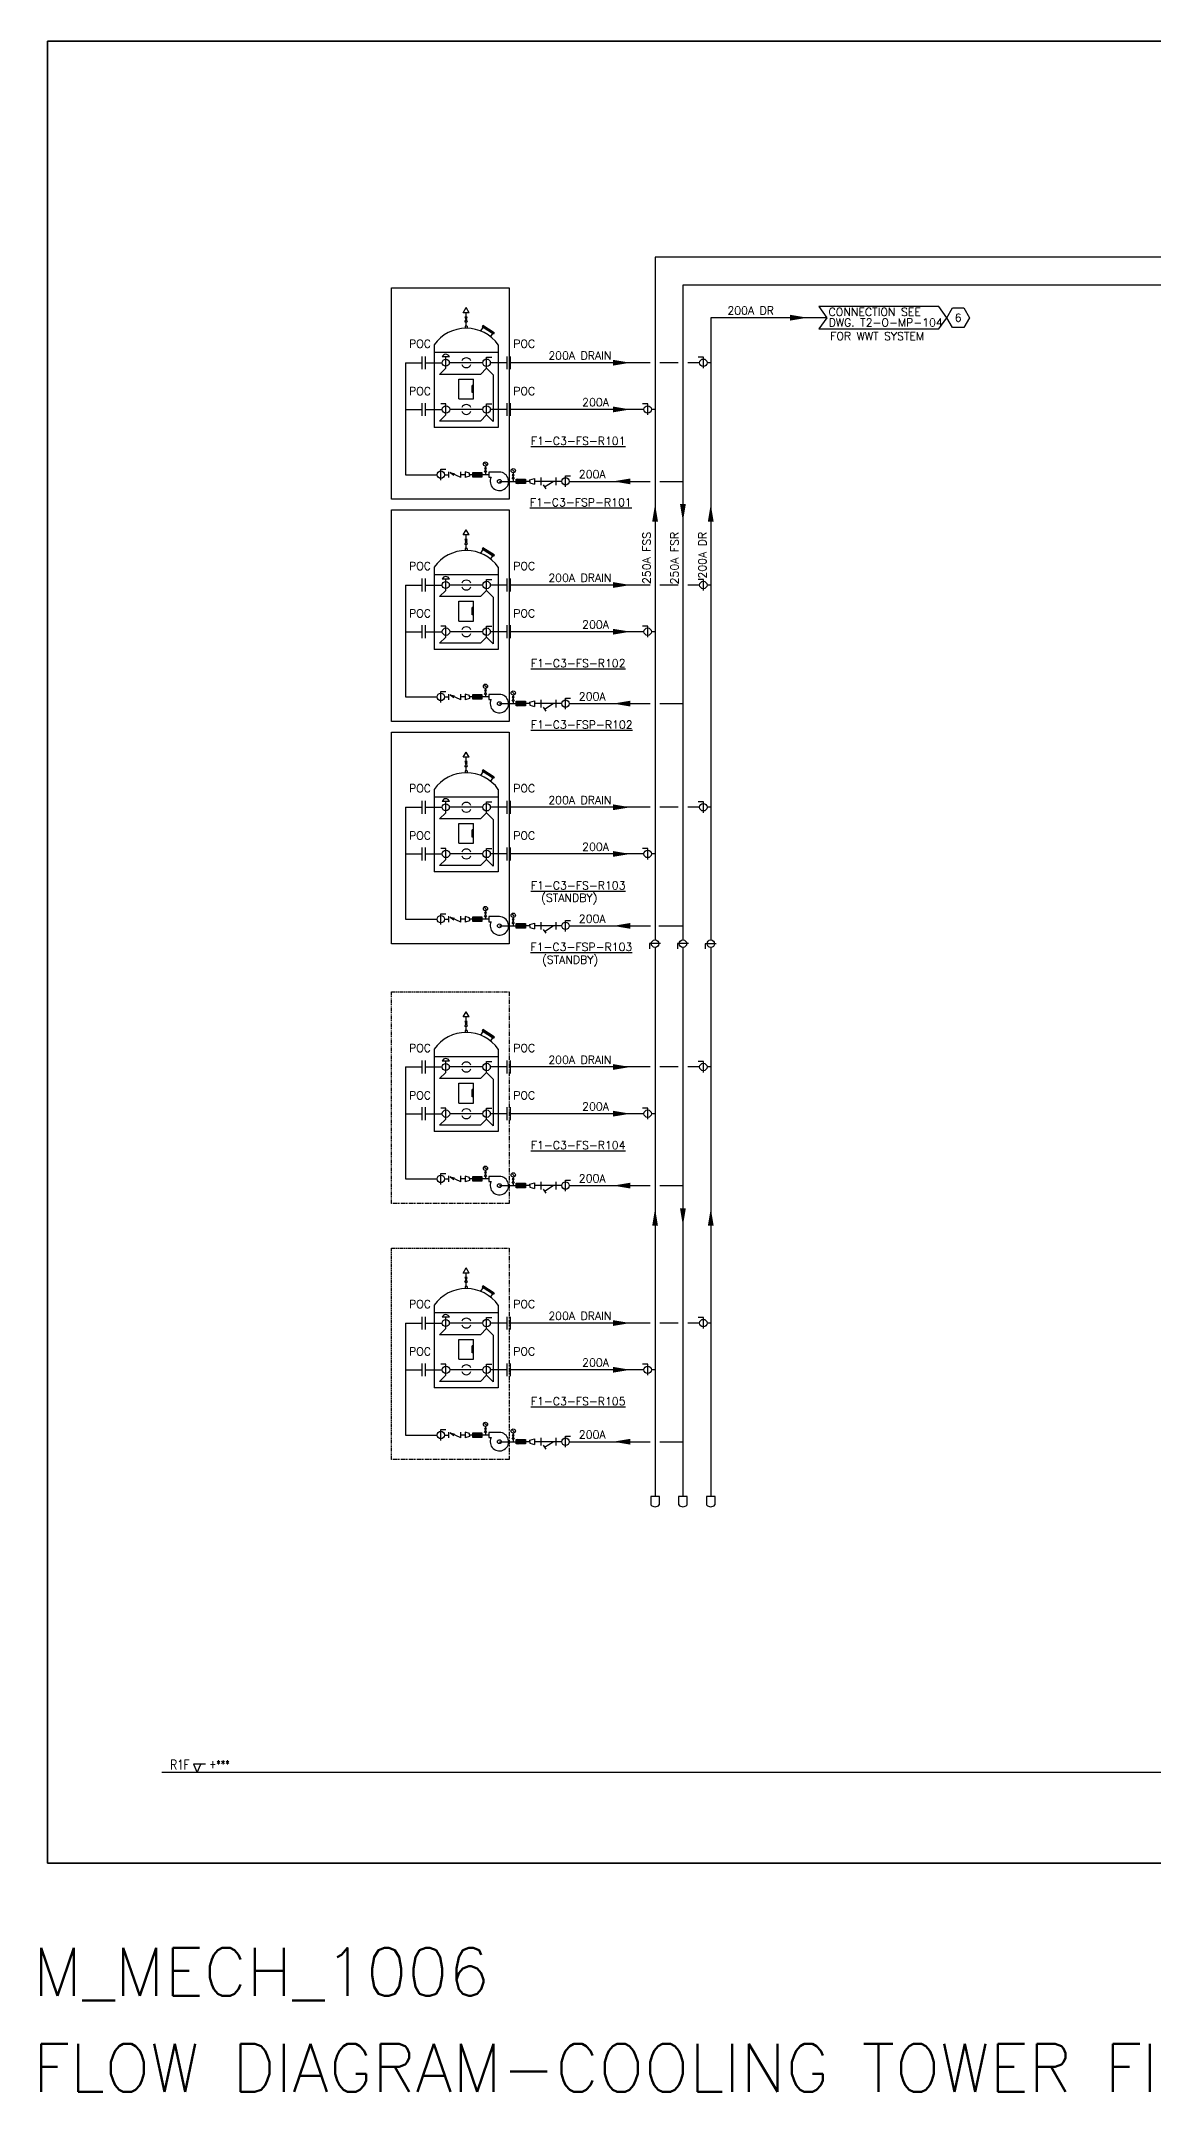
# Model space of a CAD drawing. Header units: millimetres. Extents: x 29 to 762, y -6772 to -6131.
# Drawn here: x 29 to 377, y -6772 to -6131 of the extents above; entities that cross this region are included whole.
import ezdxf
from ezdxf.enums import TextEntityAlignment as Align

# ---------------------------------------------------------------- set-up
doc = ezdxf.new("R2010")
doc.units = ezdxf.units.MM
doc.linetypes.add('HIDDEN', pattern=[0.375, 0.25, -0.125])
doc.linetypes.add('PHANTOM', pattern=[2.5, 1.25, -0.25, 0.25, -0.25, 0.25, -0.25])
for name, color, linetype in [('A-DETL-01', 1, 'Continuous'), ('G-ANNO-TEXT', 3, 'Continuous'), ('M-CWTR-COND', 6, 'Continuous'), ('M-CWTR-EQPM', 22, 'Continuous'), ('M-CWTR-TEXT', 7, 'Continuous'), ('M-CWTR-TEXT-eq', 4, 'Continuous'), ('M-CWTR-VAVE', 2, 'Continuous'), ('M-DRAIN-PIPE', 170, 'Continuous'), ('M-FSR-PIPE', 110, 'Continuous'), ('M-FSS-PIPE', 210, 'Continuous'), ('M-HVAC-EQPM', 22, 'Continuous'), ('M-HVAC-VALVE-FUTURE', 8, 'Continuous'), ('M-P-TXT2.5', 7, 'Continuous')]:
    doc.layers.add(name, color=color, linetype=linetype)
doc.styles.add('AA-TXT', font='simplex.shx', dxfattribs={"width": 0.8, "bigfont": 'chineset.shx'})
doc.styles.add('LK-TXT2-P', font='romans.shx', dxfattribs={"width": 0.8, "bigfont": 'chineset.shx'})

# ---------------------------------------------------------------- blocks, each defined once
blk = doc.blocks.new('RISER-TXT')
for p, q in [((-1.15, 2.64), (0, 0)), ((2.6, 2.64), (-1.15, 2.64)), ((0, 0), (1.15, 2.64))]:
    blk.add_line(p, q)
at = {"style": 'AA-TXT', "width": 0.8}
blk.add_attdef('LEVEL', text='', height=3, dxfattribs=at).set_placement((-2.33, 0.96), align=Align.RIGHT)
blk.add_attdef('HIGEHT', (3.82, 1.42), '', height=2.5, dxfattribs=at)
blk = doc.blocks.new('FLXCON1', base_point=(0.985, 0.999))
for p, q in [((1.123, 0.936), (1.005, 1.055)), ((1.079, 0.936), (1.005, 1.01)), ((1.006, 1.061), (1.006, 0.936)), ((1.256, 1.061), (1.006, 1.061)), ((1.006, 1.028), (1.039, 1.061)), ((1.006, 1), (1.066, 1.06)), ((1.036, 0.936), (1.006, 0.967)), ((1.006, 0.936), (1.256, 0.936)), ((1.007, 0.972), (1.095, 1.06)), ((1.008, 0.938), (1.129, 1.06)), ((1.171, 0.936), (1.047, 1.061)), ((1.048, 0.936), (1.172, 1.06)), ((1.091, 0.936), (1.216, 1.061)), ((1.214, 0.936), (1.091, 1.06)), ((1.255, 0.938), (1.133, 1.06)), ((1.139, 0.936), (1.257, 1.055)), ((1.255, 0.972), (1.167, 1.06)), ((1.184, 0.936), (1.257, 1.01)), ((1.256, 1), (1.196, 1.06)), ((1.256, 1.028), (1.224, 1.061)), ((1.226, 0.936), (1.257, 0.967)), ((1.256, 0.936), (1.256, 1.061))]:
    blk.add_line(p, q)
blk = doc.blocks.new('MF20D1')
at = {"linetype": 'ByBlock', "xscale": 4, "yscale": 4, "zscale": 4}
blk.add_blockref('FLXCON1', (-0.58, 0), dxfattribs=at)
blk = doc.blocks.new('MA20D1')
at = {"linetype": 'ByBlock'}
for p, q in [((-0.5, -0.25), (-0.5, 0.25)), ((-0.5, -0.25), (0.5, 0.25)), ((0.5, -0.25), (-0.5, 0.25)), ((0.5, 0.25), (0.5, -0.25))]:
    blk.add_line(p, q, dxfattribs=at)
blk = doc.blocks.new('15A-12')
blk.add_lwpolyline([(19, 10.5), (0, 10.5), (0, -10.5), (19, -10.5, 0.114945), (20.4, -10.2, 0.453355), (20.4, 10.2, 0.114945)], format="xyb", close=True)

msp = doc.modelspace()

# ---------------------------------------------------------------- linework, layer by layer
at = {"layer": 'A-DETL-01', "linetype": 'Continuous'}
msp.add_line((728.2, -6672.12), (67.02, -6672.12), dxfattribs=at)
at = {"layer": 'DefPoints'}
for points in [[(31.33, -6131.2), (761.73, -6131.2), (761.73, -6700.38), (31.33, -6700.38)], [(31.33, -6131.2), (761.73, -6131.2), (761.73, -6700.38), (31.33, -6700.38)], [(31.33, -6131.2), (761.73, -6131.2), (761.73, -6700.38), (31.33, -6700.38)], [(31.33, -6131.2), (761.73, -6131.2), (761.73, -6700.38), (31.33, -6700.38)], [(31.33, -6131.2), (761.73, -6131.2), (761.73, -6700.38), (31.33, -6700.38)], [(31.33, -6131.2), (761.73, -6131.2), (761.73, -6700.38), (31.33, -6700.38)], [(31.33, -6700.38), (761.73, -6700.38), (761.73, -6131.2), (31.33, -6131.2)]]:
    msp.add_lwpolyline(points, close=True, dxfattribs=at)
at = {"layer": 'M-CWTR-EQPM', "linetype": 'PHANTOM'}
for points in [[(138.78, -6428.26), (175.52, -6428.26), (175.52, -6494.33), (138.78, -6494.33)], [(138.78, -6508.26), (175.52, -6508.26), (175.52, -6574.33), (138.78, -6574.33)]]:
    msp.add_lwpolyline(points, close=True, dxfattribs=at)
at = {"layer": 'M-CWTR-TEXT', "color": 3, "linetype": 'Continuous'}
for points in [[(213.41, -6451.7, 0, 1.81, 0), (207.97, -6451.7, 0, 0, 0)], [(213.41, -6466.29, 0, 1.81, 0), (207.97, -6466.29, 0, 0, 0)], [(207.97, -6488.76, 0, 1.81, 0), (213.41, -6488.76, 0, 0, 0)], [(221.13, -6495.86, 0, 1.81, 0), (221.13, -6501.31, 0, 0, 0)], [(238.53, -6495.86, 0, 1.81, 0), (238.53, -6501.31, 0, 0, 0)], [(213.41, -6531.7, 0, 1.81, 0), (207.97, -6531.7, 0, 0, 0)], [(213.41, -6546.29, 0, 1.81, 0), (207.97, -6546.29, 0, 0, 0)], [(207.97, -6568.76, 0, 1.81, 0), (213.41, -6568.76, 0, 0, 0)]]:
    msp.add_lwpolyline(points, format="xyseb", dxfattribs=at)
at = {"layer": 'M-CWTR-VAVE', "color": 2}
for p, q in [((148.38, -6453.7), (148.38, -6449.7)), ((149.38, -6453.7), (149.38, -6449.7)), ((174.91, -6453.7), (174.91, -6449.7)), ((175.91, -6453.7), (175.91, -6449.7)), ((148.38, -6468.29), (148.38, -6464.29)), ((149.38, -6468.29), (149.38, -6464.29)), ((174.91, -6468.29), (174.91, -6464.29)), ((175.91, -6468.29), (175.91, -6464.29)), ((148.38, -6533.7), (148.38, -6529.7)), ((149.38, -6533.7), (149.38, -6529.7)), ((174.91, -6533.7), (174.91, -6529.7)), ((175.91, -6533.7), (175.91, -6529.7)), ((148.38, -6548.29), (148.38, -6544.29)), ((149.38, -6548.29), (149.38, -6544.29)), ((174.91, -6548.29), (174.91, -6544.29)), ((175.91, -6548.29), (175.91, -6544.29))]:
    msp.add_line(p, q, dxfattribs=at)
at = {"layer": 'M-CWTR-VAVE'}
for p, q in [((236.22, -6450), (234.63, -6450)), ((236.22, -6453.41), (236.22, -6450)), ((218.82, -6464.58), (217.23, -6464.58)), ((218.82, -6467.99), (218.82, -6464.58)), ((154.18, -6484.97), (155.77, -6484.97)), ((154.18, -6488.38), (154.18, -6484.97)), ((156.73, -6487.59), (156.73, -6485.75)), ((160.39, -6487.59), (157.11, -6486)), ((157.11, -6486), (158.48, -6486.36)), ((157.11, -6486), (158.24, -6486.84)), ((160.39, -6487.59), (160.39, -6485.75)), ((185.46, -6487.58), (185.46, -6489.93)), ((190.15, -6488.76), (185.46, -6488.76)), ((186.21, -6489.85), (186.97, -6491.07)), ((186.59, -6490.46), (189.33, -6488.76)), ((190.15, -6487.58), (190.15, -6489.93)), ((193.13, -6490.46), (193.13, -6487.05)), ((193.13, -6487.05), (194.72, -6487.05)), ((236.22, -6530), (234.63, -6530)), ((236.22, -6533.41), (236.22, -6530)), ((218.82, -6544.58), (217.23, -6544.58)), ((218.82, -6547.99), (218.82, -6544.58)), ((154.18, -6564.97), (155.77, -6564.97)), ((154.18, -6568.38), (154.18, -6564.97)), ((156.73, -6567.59), (156.73, -6565.75)), ((160.39, -6567.59), (157.11, -6566)), ((157.11, -6566), (158.48, -6566.36)), ((157.11, -6566), (158.24, -6566.84)), ((160.39, -6567.59), (160.39, -6565.75)), ((193.13, -6570.46), (193.13, -6567.05)), ((193.13, -6567.05), (194.72, -6567.05)), ((185.46, -6567.58), (185.46, -6569.93)), ((190.15, -6568.76), (185.46, -6568.76)), ((186.21, -6569.85), (186.97, -6571.07)), ((186.59, -6570.46), (189.33, -6568.76)), ((190.15, -6567.58), (190.15, -6569.93))]:
    msp.add_line(p, q, dxfattribs=at)
at = {"layer": 'M-CWTR-VAVE', "linetype": 'Continuous'}
for p, q in [((168.43, -6483.62), (167.85, -6483.05)), ((163.19, -6486.19), (161.75, -6485.8)), ((161.75, -6485.8), (161.75, -6487.54)), ((163.19, -6487.15), (161.75, -6487.54)), ((163.19, -6486.67), (163.19, -6486.19)), ((163.19, -6486.67), (163.19, -6487.15)), ((168.14, -6484), (168.14, -6484.59)), ((168.14, -6485.81), (168.14, -6486.67)), ((177.11, -6485.71), (176.54, -6485.13)), ((176.82, -6486.08), (176.82, -6486.67)), ((176.82, -6487.89), (176.82, -6488.76)), ((182.04, -6488.27), (183.48, -6487.89)), ((182.04, -6488.76), (182.04, -6488.27)), ((182.04, -6488.76), (182.04, -6489.24)), ((182.04, -6489.24), (183.48, -6489.63)), ((183.48, -6487.89), (183.48, -6489.63)), ((163.19, -6566.19), (161.75, -6565.8)), ((161.75, -6565.8), (161.75, -6567.54)), ((163.19, -6567.15), (161.75, -6567.54)), ((163.19, -6566.67), (163.19, -6566.19)), ((163.19, -6566.67), (163.19, -6567.15)), ((168.43, -6563.62), (167.85, -6563.05)), ((168.14, -6564), (168.14, -6564.59)), ((168.14, -6565.81), (168.14, -6566.67)), ((177.11, -6565.71), (176.54, -6565.13)), ((176.82, -6566.08), (176.82, -6566.67)), ((176.82, -6567.89), (176.82, -6568.76)), ((182.04, -6568.27), (183.48, -6567.89)), ((182.04, -6568.76), (182.04, -6568.27)), ((182.04, -6568.76), (182.04, -6569.24)), ((182.04, -6569.24), (183.48, -6569.63)), ((183.48, -6567.89), (183.48, -6569.63))]:
    msp.add_line(p, q, dxfattribs=at)
at = {"layer": 'M-CWTR-VAVE'}
for centre in [(236.22, -6451.7), (218.82, -6466.29), (154.18, -6486.67), (193.13, -6488.76), (236.22, -6531.7), (218.82, -6546.29), (154.18, -6566.67), (193.13, -6568.76)]:
    msp.add_circle(centre, 1.16, dxfattribs=at)
at = {"layer": 'M-CWTR-VAVE', "linetype": 'Continuous'}
for centre in [(168.14, -6483.34), (176.82, -6485.42), (168.14, -6563.34), (176.82, -6565.42)]:
    msp.add_circle(centre, 0.661, dxfattribs=at)
at = {"layer": 'M-DRAIN-PIPE'}
msp.add_line((238.53, -6414.35), (238.53, -6585.91), dxfattribs=at)
at = {"layer": 'M-DRAIN-PIPE', "linetype": 'Continuous'}
for p, q in [((219.63, -6451.7), (175.91, -6451.7)), ((228.33, -6451.7), (222.63, -6451.7)), ((235.06, -6451.7), (231.33, -6451.7)), ((238.53, -6451.7), (237.37, -6451.7)), ((219.63, -6531.7), (175.91, -6531.7)), ((228.33, -6531.7), (222.63, -6531.7)), ((235.06, -6531.7), (231.33, -6531.7)), ((238.53, -6531.7), (237.37, -6531.7))]:
    msp.add_line(p, q, dxfattribs=at)
at = {"layer": 'M-FSR-PIPE'}
for p, q in [((229.83, -6414.32), (229.83, -6585.88)), ((143.16, -6451.7), (143.16, -6486.67)), ((194.29, -6488.76), (219.63, -6488.76)), ((222.63, -6488.76), (229.83, -6488.76)), ((143.16, -6531.7), (143.16, -6566.67)), ((194.29, -6568.76), (219.63, -6568.76)), ((222.63, -6568.76), (229.83, -6568.76))]:
    msp.add_line(p, q, dxfattribs=at)
at = {"layer": 'M-FSR-PIPE', "linetype": 'Continuous'}
for p, q in [((143.16, -6451.7), (148.38, -6451.7)), ((149.38, -6451.7), (154.64, -6451.7)), ((143.16, -6466.29), (148.38, -6466.29)), ((149.38, -6466.29), (154.64, -6466.29)), ((143.16, -6486.67), (153.02, -6486.67)), ((155.34, -6486.67), (156.73, -6486.67)), ((161.75, -6486.67), (160.39, -6486.67)), ((164.17, -6486.67), (163.19, -6486.67)), ((169.23, -6486.67), (167.05, -6486.67)), ((172.49, -6488.76), (177.75, -6488.76)), ((182.04, -6488.76), (180.63, -6488.76)), ((185.46, -6488.76), (183.48, -6488.76)), ((191.98, -6488.76), (190.15, -6488.76)), ((143.16, -6531.7), (148.38, -6531.7)), ((149.38, -6531.7), (154.64, -6531.7)), ((143.16, -6546.29), (148.38, -6546.29)), ((149.38, -6546.29), (154.64, -6546.29)), ((143.16, -6566.67), (153.02, -6566.67)), ((155.34, -6566.67), (156.73, -6566.67)), ((161.75, -6566.67), (160.39, -6566.67)), ((164.17, -6566.67), (163.19, -6566.67)), ((169.23, -6566.67), (167.05, -6566.67)), ((172.49, -6568.76), (177.75, -6568.76)), ((182.04, -6568.76), (180.63, -6568.76)), ((185.46, -6568.76), (183.48, -6568.76)), ((191.98, -6568.76), (190.15, -6568.76))]:
    msp.add_line(p, q, dxfattribs=at)
at = {"layer": 'M-FSR-PIPE', "color": 3, "linetype": 'Continuous'}
msp.add_lwpolyline([(229.83, -6501.31, 0, 1.81, 0), (229.83, -6495.86, 0, 0, 0)], format="xyseb", dxfattribs=at)
at = {"layer": 'M-FSS-PIPE'}
msp.add_line((221.13, -6414.32), (221.13, -6585.88), dxfattribs=at)
at = {"layer": 'M-FSS-PIPE', "linetype": 'Continuous'}
for p, q in [((167.34, -6451.7), (156.95, -6451.7)), ((174.91, -6451.7), (169.65, -6451.7)), ((167.34, -6466.29), (156.95, -6466.29)), ((174.91, -6466.29), (169.65, -6466.29)), ((217.66, -6466.29), (175.91, -6466.29)), ((221.13, -6466.29), (219.97, -6466.29)), ((167.34, -6531.7), (156.95, -6531.7)), ((174.91, -6531.7), (169.65, -6531.7)), ((167.34, -6546.29), (156.95, -6546.29)), ((174.91, -6546.29), (169.65, -6546.29)), ((217.66, -6546.29), (175.91, -6546.29)), ((221.13, -6546.29), (219.97, -6546.29))]:
    msp.add_line(p, q, dxfattribs=at)
at = {"layer": 'M-HVAC-EQPM'}
for p, q in [((161.14, -6436.07), (162.07, -6434.47)), ((162.99, -6436.07), (161.14, -6436.07)), ((161.72, -6437.44), (162, -6438.01)), ((162.46, -6437.44), (161.72, -6437.44)), ((161.72, -6438.92), (162, -6438.35)), ((161.72, -6438.92), (162.46, -6438.92)), ((162.99, -6436.07), (162.07, -6434.47)), ((162.09, -6437.44), (162.09, -6436.07)), ((162.09, -6440.29), (162.09, -6438.92)), ((162.17, -6438.01), (162.46, -6437.44)), ((162.17, -6438.35), (162.46, -6438.92)), ((162.39, -6440.29), (161.78, -6440.29)), ((161.78, -6440.29), (161.78, -6440.92)), ((162.39, -6440.29), (162.39, -6440.92)), ((167.32, -6440.64), (166.6, -6441.77)), ((167.34, -6440.04), (167.07, -6440.46)), ((170.6, -6442.75), (167.07, -6440.46)), ((170.73, -6442.54), (167.2, -6440.25)), ((170.87, -6442.33), (167.34, -6440.04)), ((170.33, -6442.59), (169.71, -6443.54)), ((170.87, -6442.33), (170.6, -6442.75)), ((152.14, -6446.11), (152.14, -6471.89)), ((152.14, -6448.39), (172.14, -6448.39)), ((156.86, -6449.89), (154.62, -6449.89)), ((155.74, -6453.41), (155.74, -6449.89)), ((168.49, -6453.41), (168.49, -6450)), ((168.49, -6450), (170.08, -6450)), ((172.14, -6446.11), (172.14, -6471.89)), ((155.74, -6453.41), (153.81, -6455.33)), ((166.57, -6455.33), (153.81, -6455.33)), ((159.85, -6456.79), (164.44, -6456.79)), ((159.85, -6462.96), (159.85, -6456.79)), ((164.44, -6462.96), (164.44, -6456.79)), ((168.49, -6453.41), (166.57, -6455.33)), ((168.49, -6453.41), (170.56, -6455.47)), ((170.56, -6455.47), (170.56, -6470.06)), ((155.8, -6464.58), (154.21, -6464.58)), ((155.8, -6467.99), (155.8, -6464.58)), ((159.85, -6462.96), (164.44, -6462.96)), ((164.18, -6458.76), (163.99, -6458.76)), ((163.99, -6460.99), (163.99, -6458.76)), ((164.18, -6460.99), (163.99, -6460.99)), ((164.18, -6460.99), (164.18, -6458.76)), ((168.49, -6467.99), (168.49, -6464.58)), ((168.49, -6464.58), (170.08, -6464.58)), ((155.74, -6467.99), (153.81, -6469.92)), ((166.57, -6469.92), (153.81, -6469.92)), ((168.49, -6467.99), (166.57, -6469.92)), ((168.49, -6467.99), (170.56, -6470.06)), ((172.14, -6471.89), (152.14, -6471.89)), ((161.14, -6516.07), (162.07, -6514.47)), ((162.99, -6516.07), (162.07, -6514.47)), ((162.99, -6516.07), (161.14, -6516.07)), ((161.72, -6517.44), (162, -6518.01)), ((162.46, -6517.44), (161.72, -6517.44)), ((161.72, -6518.92), (162, -6518.35)), ((161.72, -6518.92), (162.46, -6518.92)), ((162.39, -6520.29), (161.78, -6520.29)), ((161.78, -6520.29), (161.78, -6520.92)), ((162.09, -6517.44), (162.09, -6516.07)), ((162.09, -6520.29), (162.09, -6518.92)), ((162.17, -6518.01), (162.46, -6517.44)), ((162.17, -6518.35), (162.46, -6518.92)), ((162.39, -6520.29), (162.39, -6520.92)), ((167.32, -6520.64), (166.6, -6521.77)), ((167.34, -6520.04), (167.07, -6520.46)), ((170.6, -6522.75), (167.07, -6520.46)), ((170.73, -6522.54), (167.2, -6520.25)), ((170.87, -6522.33), (167.34, -6520.04)), ((152.14, -6526.11), (152.14, -6551.89)), ((152.14, -6528.39), (172.14, -6528.39)), ((170.33, -6522.59), (169.71, -6523.54)), ((170.87, -6522.33), (170.6, -6522.75)), ((172.14, -6526.11), (172.14, -6551.89)), ((155.74, -6533.41), (153.81, -6535.33)), ((156.86, -6529.89), (154.62, -6529.89)), ((155.74, -6533.41), (155.74, -6529.89)), ((168.49, -6533.41), (166.57, -6535.33)), ((168.49, -6533.41), (168.49, -6530)), ((168.49, -6530), (170.08, -6530)), ((168.49, -6533.41), (170.56, -6535.47)), ((166.57, -6535.33), (153.81, -6535.33)), ((159.85, -6536.79), (164.44, -6536.79)), ((159.85, -6542.96), (159.85, -6536.79)), ((164.18, -6538.76), (163.99, -6538.76)), ((163.99, -6540.99), (163.99, -6538.76)), ((164.18, -6540.99), (163.99, -6540.99)), ((164.18, -6540.99), (164.18, -6538.76)), ((164.44, -6542.96), (164.44, -6536.79)), ((170.56, -6535.47), (170.56, -6550.06)), ((155.8, -6544.58), (154.21, -6544.58)), ((155.8, -6547.99), (155.8, -6544.58)), ((159.85, -6542.96), (164.44, -6542.96)), ((168.49, -6547.99), (168.49, -6544.58)), ((168.49, -6544.58), (170.08, -6544.58)), ((172.14, -6551.89), (152.14, -6551.89)), ((155.74, -6547.99), (153.81, -6549.92)), ((166.57, -6549.92), (153.81, -6549.92)), ((168.49, -6547.99), (166.57, -6549.92)), ((168.49, -6547.99), (170.56, -6550.06))]:
    msp.add_line(p, q, dxfattribs=at)
at = {"layer": 'M-HVAC-EQPM', "linetype": 'Continuous'}
for p, q in [((169.23, -6485.88), (169.23, -6487.47)), ((172.49, -6485.88), (169.23, -6485.88)), ((169.23, -6487.47), (169.92, -6487.47)), ((169.23, -6565.88), (169.23, -6567.47)), ((172.49, -6565.88), (169.23, -6565.88)), ((169.23, -6567.47), (169.92, -6567.47))]:
    msp.add_line(p, q, dxfattribs=at)
at = {"layer": 'M-HVAC-EQPM'}
for centre, radius in [((162.09, -6438.18), 0.189), ((155.74, -6451.7), 1.1), ((168.49, -6451.7), 1.16), ((155.8, -6466.29), 1.16), ((168.49, -6466.29), 1.16), ((162.09, -6518.18), 0.189), ((155.74, -6531.7), 1.1), ((168.49, -6531.7), 1.16), ((155.8, -6546.29), 1.16), ((168.49, -6546.29), 1.16)]:
    msp.add_circle(centre, radius, dxfattribs=at)
at = {"layer": 'M-HVAC-EQPM', "linetype": 'Continuous'}
for centre in [(172.49, -6488.76), (172.49, -6568.76)]:
    msp.add_circle(centre, 0.595, dxfattribs=at)
at = {"layer": 'M-HVAC-EQPM'}
for centre, radius, start, end in [((162.14, -6453.17), 12.25, 35.25274, 144.74726), ((155.74, -6450.22), 1.17, 16.45735, 163.54265), ((162.14, -6451.7), 1.53, 22.47577, 157.52423), ((162.14, -6451.7), 1.53, 202.47577, 337.52423), ((162.14, -6466.29), 1.53, 22.47577, 157.52423), ((162.14, -6466.29), 1.53, 202.47577, 337.52423), ((162.14, -6533.17), 12.25, 35.25274, 144.74726), ((155.74, -6530.22), 1.17, 16.45735, 163.54265), ((162.14, -6531.7), 1.53, 22.47577, 157.52423), ((162.14, -6531.7), 1.53, 202.47577, 337.52423), ((162.14, -6546.29), 1.53, 22.47577, 157.52423), ((162.14, -6546.29), 1.53, 202.47577, 337.52423)]:
    msp.add_arc(centre, radius, start, end, dxfattribs=at)
at = {"layer": 'M-HVAC-EQPM', "linetype": 'Continuous'}
for centre in [(172.49, -6488.76), (172.49, -6568.76)]:
    msp.add_arc(centre, 2.88, 153.42962, 90, dxfattribs=at)
at = {"layer": 'M-HVAC-VALVE-FUTURE'}
for p, q in [((221.13, -6198.72), (221.13, -6412.01)), ((669.55, -6198.72), (221.13, -6198.72)), ((229.83, -6207.42), (229.83, -6412.01)), ((660.85, -6207.42), (229.83, -6207.42)), ((161.14, -6216.07), (162.07, -6214.47)), ((162.99, -6216.07), (162.07, -6214.47)), ((162.99, -6216.07), (161.14, -6216.07)), ((161.72, -6217.44), (162, -6218.01)), ((162.46, -6217.44), (161.72, -6217.44)), ((161.72, -6218.92), (162, -6218.35)), ((161.72, -6218.92), (162.46, -6218.92)), ((162.39, -6220.29), (161.78, -6220.29)), ((161.78, -6220.29), (161.78, -6220.92)), ((162.09, -6217.44), (162.09, -6216.07)), ((162.09, -6220.29), (162.09, -6218.92)), ((162.17, -6218.01), (162.46, -6217.44)), ((162.17, -6218.35), (162.46, -6218.92)), ((162.39, -6220.29), (162.39, -6220.92)), ((167.32, -6220.64), (166.6, -6221.77)), ((167.34, -6220.04), (167.07, -6220.46)), ((170.6, -6222.75), (167.07, -6220.46)), ((170.73, -6222.54), (167.2, -6220.25)), ((170.87, -6222.33), (167.34, -6220.04)), ((238.53, -6217.63), (238.53, -6412.04)), ((274.81, -6217.63), (238.53, -6217.63)), ((152.14, -6226.11), (152.14, -6251.89)), ((170.33, -6222.59), (169.71, -6223.54)), ((170.87, -6222.33), (170.6, -6222.75)), ((172.14, -6226.11), (172.14, -6251.89)), ((143.16, -6231.7), (143.16, -6266.67)), ((143.16, -6231.7), (148.38, -6231.7)), ((148.38, -6233.7), (148.38, -6229.7)), ((149.38, -6233.7), (149.38, -6229.7)), ((149.38, -6231.7), (154.64, -6231.7)), ((152.14, -6228.39), (172.14, -6228.39)), ((155.74, -6233.41), (153.81, -6235.33)), ((156.86, -6229.89), (154.62, -6229.89)), ((155.74, -6233.41), (155.74, -6229.89)), ((167.34, -6231.7), (156.95, -6231.7)), ((168.49, -6233.41), (166.57, -6235.33)), ((168.49, -6233.41), (168.49, -6230)), ((168.49, -6230), (170.08, -6230)), ((168.49, -6233.41), (170.56, -6235.47)), ((174.91, -6231.7), (169.65, -6231.7)), ((174.91, -6233.7), (174.91, -6229.7)), ((175.91, -6233.7), (175.91, -6229.7)), ((219.63, -6231.7), (175.91, -6231.7)), ((228.33, -6231.7), (222.63, -6231.7)), ((235.06, -6231.7), (231.33, -6231.7)), ((236.22, -6230), (234.63, -6230)), ((236.22, -6233.41), (236.22, -6230)), ((238.53, -6231.7), (237.37, -6231.7)), ((166.57, -6235.33), (153.81, -6235.33)), ((159.85, -6236.79), (164.44, -6236.79)), ((159.85, -6242.96), (159.85, -6236.79)), ((164.18, -6238.76), (163.99, -6238.76)), ((163.99, -6240.99), (163.99, -6238.76)), ((164.18, -6240.99), (164.18, -6238.76)), ((164.44, -6242.96), (164.44, -6236.79)), ((170.56, -6235.47), (170.56, -6250.06)), ((143.16, -6246.29), (148.38, -6246.29)), ((148.38, -6248.29), (148.38, -6244.29)), ((149.38, -6248.29), (149.38, -6244.29)), ((149.38, -6246.29), (154.64, -6246.29)), ((155.8, -6244.58), (154.21, -6244.58)), ((155.8, -6247.99), (155.8, -6244.58)), ((167.34, -6246.29), (156.95, -6246.29)), ((159.85, -6242.96), (164.44, -6242.96)), ((164.18, -6240.99), (163.99, -6240.99)), ((168.49, -6247.99), (168.49, -6244.58)), ((168.49, -6244.58), (170.08, -6244.58)), ((174.91, -6246.29), (169.65, -6246.29)), ((174.91, -6248.29), (174.91, -6244.29)), ((175.91, -6248.29), (175.91, -6244.29)), ((217.66, -6246.29), (175.91, -6246.29)), ((218.82, -6244.58), (217.23, -6244.58)), ((218.82, -6247.99), (218.82, -6244.58)), ((221.13, -6246.29), (219.97, -6246.29)), ((172.14, -6251.89), (152.14, -6251.89)), ((155.74, -6247.99), (153.81, -6249.92)), ((166.57, -6249.92), (153.81, -6249.92)), ((168.49, -6247.99), (166.57, -6249.92)), ((168.49, -6247.99), (170.56, -6250.06)), ((154.18, -6264.97), (155.77, -6264.97)), ((154.18, -6268.38), (154.18, -6264.97)), ((156.73, -6267.59), (156.73, -6265.75)), ((160.39, -6267.59), (157.11, -6266)), ((157.11, -6266), (158.48, -6266.36)), ((157.11, -6266), (158.24, -6266.84)), ((160.39, -6267.59), (160.39, -6265.75)), ((163.19, -6266.19), (161.75, -6265.8)), ((161.75, -6265.8), (161.75, -6267.54)), ((168.43, -6263.62), (167.85, -6263.05)), ((168.14, -6264), (168.14, -6264.59)), ((168.14, -6265.81), (168.14, -6266.67)), ((169.23, -6265.88), (169.23, -6267.47)), ((172.49, -6265.88), (169.23, -6265.88)), ((177.11, -6265.71), (176.54, -6265.13)), ((143.16, -6266.67), (153.02, -6266.67)), ((155.34, -6266.67), (156.73, -6266.67)), ((161.75, -6266.67), (160.39, -6266.67)), ((163.19, -6267.15), (161.75, -6267.54)), ((163.19, -6266.67), (163.19, -6266.19)), ((164.17, -6266.67), (163.19, -6266.67)), ((163.19, -6266.67), (163.19, -6267.15)), ((169.23, -6266.67), (167.05, -6266.67)), ((169.23, -6267.47), (169.92, -6267.47)), ((172.49, -6268.76), (177.75, -6268.76)), ((176.82, -6266.08), (176.82, -6266.67)), ((176.82, -6267.89), (176.82, -6268.76)), ((182.04, -6268.76), (180.63, -6268.76)), ((182.04, -6268.27), (183.48, -6267.89)), ((182.04, -6268.76), (182.04, -6268.27)), ((182.04, -6268.76), (182.04, -6269.24)), ((182.04, -6269.24), (183.48, -6269.63)), ((183.48, -6267.89), (183.48, -6269.63)), ((185.46, -6268.76), (183.48, -6268.76)), ((185.46, -6267.58), (185.46, -6269.93)), ((190.15, -6268.76), (185.46, -6268.76)), ((186.21, -6269.85), (186.97, -6271.07)), ((186.59, -6270.46), (189.33, -6268.76)), ((190.15, -6267.58), (190.15, -6269.93)), ((191.98, -6268.76), (190.15, -6268.76)), ((193.13, -6270.46), (193.13, -6267.05)), ((193.13, -6267.05), (194.72, -6267.05)), ((194.29, -6268.76), (219.63, -6268.76)), ((222.63, -6268.76), (229.83, -6268.76)), ((161.14, -6285.5), (162.07, -6283.9)), ((162.99, -6285.5), (162.07, -6283.9)), ((162.99, -6285.5), (161.14, -6285.5)), ((161.72, -6286.87), (162, -6287.44)), ((162.46, -6286.87), (161.72, -6286.87)), ((161.72, -6288.35), (162, -6287.78)), ((161.72, -6288.35), (162.46, -6288.35)), ((162.39, -6289.72), (161.78, -6289.72)), ((161.78, -6289.72), (161.78, -6290.35)), ((162.09, -6286.87), (162.09, -6285.5)), ((162.09, -6289.72), (162.09, -6288.35)), ((162.17, -6287.44), (162.46, -6286.87)), ((162.17, -6287.78), (162.46, -6288.35)), ((162.39, -6289.72), (162.39, -6290.35)), ((167.32, -6290.08), (166.6, -6291.2)), ((167.34, -6289.47), (167.07, -6289.9)), ((170.6, -6292.18), (167.07, -6289.9)), ((170.73, -6291.97), (167.2, -6289.68)), ((170.87, -6291.76), (167.34, -6289.47)), ((152.14, -6295.54), (152.14, -6321.32)), ((152.14, -6297.83), (172.14, -6297.83)), ((170.33, -6292.02), (169.71, -6292.98)), ((170.87, -6291.76), (170.6, -6292.18)), ((172.14, -6295.54), (172.14, -6321.32)), ((143.16, -6301.14), (143.16, -6336.1)), ((143.16, -6301.14), (148.38, -6301.14)), ((148.38, -6303.14), (148.38, -6299.14)), ((149.38, -6303.14), (149.38, -6299.14)), ((149.38, -6301.14), (154.64, -6301.14)), ((155.74, -6302.84), (153.81, -6304.77)), ((156.86, -6299.33), (154.62, -6299.33)), ((155.74, -6302.84), (155.74, -6299.33)), ((167.34, -6301.14), (156.95, -6301.14)), ((168.49, -6302.84), (166.57, -6304.77)), ((168.49, -6302.84), (168.49, -6299.43)), ((168.49, -6299.43), (170.08, -6299.43)), ((168.49, -6302.84), (170.56, -6304.91)), ((174.91, -6301.14), (169.65, -6301.14)), ((174.91, -6303.14), (174.91, -6299.14)), ((175.91, -6303.14), (175.91, -6299.14)), ((219.63, -6301.14), (175.91, -6301.14)), ((228.33, -6301.14), (222.63, -6301.14)), ((235.06, -6301.14), (231.33, -6301.14)), ((236.22, -6299.43), (234.63, -6299.43)), ((236.22, -6302.84), (236.22, -6299.43)), ((238.53, -6301.14), (237.37, -6301.14)), ((166.57, -6304.77), (153.81, -6304.77)), ((159.85, -6306.23), (164.44, -6306.23)), ((159.85, -6312.39), (159.85, -6306.23)), ((164.18, -6308.19), (163.99, -6308.19)), ((163.99, -6310.43), (163.99, -6308.19)), ((164.18, -6310.43), (163.99, -6310.43)), ((164.18, -6310.43), (164.18, -6308.19)), ((164.44, -6312.39), (164.44, -6306.23)), ((170.56, -6304.91), (170.56, -6319.49)), ((143.16, -6315.72), (148.38, -6315.72)), ((148.38, -6317.72), (148.38, -6313.72)), ((149.38, -6317.72), (149.38, -6313.72)), ((149.38, -6315.72), (154.64, -6315.72)), ((155.8, -6314.02), (154.21, -6314.02)), ((155.8, -6317.42), (155.8, -6314.02)), ((167.34, -6315.72), (156.95, -6315.72)), ((159.85, -6312.39), (164.44, -6312.39)), ((168.49, -6317.42), (168.49, -6314.02)), ((168.49, -6314.02), (170.08, -6314.02)), ((174.91, -6315.72), (169.65, -6315.72)), ((174.91, -6317.72), (174.91, -6313.72)), ((175.91, -6317.72), (175.91, -6313.72)), ((217.66, -6315.72), (175.91, -6315.72)), ((218.82, -6314.02), (217.23, -6314.02)), ((218.82, -6317.42), (218.82, -6314.02)), ((221.13, -6315.72), (219.97, -6315.72)), ((172.14, -6321.32), (152.14, -6321.32)), ((155.74, -6317.42), (153.81, -6319.35)), ((166.57, -6319.35), (153.81, -6319.35)), ((168.49, -6317.42), (166.57, -6319.35)), ((168.49, -6317.42), (170.56, -6319.49)), ((143.16, -6336.1), (153.02, -6336.1)), ((154.18, -6334.4), (155.77, -6334.4)), ((154.18, -6337.81), (154.18, -6334.4)), ((155.34, -6336.1), (156.73, -6336.1)), ((156.73, -6337.02), (156.73, -6335.19)), ((160.39, -6337.02), (157.11, -6335.43)), ((157.11, -6335.43), (158.48, -6335.79)), ((157.11, -6335.43), (158.24, -6336.28)), ((160.39, -6337.02), (160.39, -6335.19)), ((161.75, -6336.1), (160.39, -6336.1)), ((163.19, -6335.62), (161.75, -6335.23)), ((161.75, -6335.23), (161.75, -6336.97)), ((163.19, -6336.1), (163.19, -6335.62)), ((164.17, -6336.1), (163.19, -6336.1)), ((163.19, -6336.1), (163.19, -6336.59)), ((169.23, -6336.1), (167.05, -6336.1)), ((168.43, -6333.06), (167.85, -6332.48)), ((168.14, -6333.43), (168.14, -6334.02)), ((168.14, -6335.24), (168.14, -6336.1)), ((169.23, -6335.31), (169.23, -6336.9)), ((172.49, -6335.31), (169.23, -6335.31)), ((177.11, -6335.14), (176.54, -6334.57)), ((176.82, -6335.52), (176.82, -6336.11)), ((193.13, -6339.89), (193.13, -6336.49)), ((193.13, -6336.49), (194.72, -6336.49)), ((163.19, -6336.59), (161.75, -6336.97)), ((169.23, -6336.9), (169.92, -6336.9)), ((172.49, -6338.19), (177.75, -6338.19)), ((176.82, -6337.33), (176.82, -6338.19)), ((182.04, -6338.19), (180.63, -6338.19)), ((182.04, -6337.71), (183.48, -6337.32)), ((182.04, -6338.19), (182.04, -6337.71)), ((182.04, -6338.19), (182.04, -6338.67)), ((182.04, -6338.67), (183.48, -6339.06)), ((183.48, -6337.32), (183.48, -6339.06)), ((185.46, -6338.19), (183.48, -6338.19)), ((185.46, -6337.02), (185.46, -6339.36)), ((190.15, -6338.19), (185.46, -6338.19)), ((186.21, -6339.28), (186.97, -6340.5)), ((186.59, -6339.89), (189.33, -6338.19)), ((190.15, -6337.02), (190.15, -6339.36)), ((191.98, -6338.19), (190.15, -6338.19)), ((194.29, -6338.19), (219.63, -6338.19)), ((222.63, -6338.19), (229.83, -6338.19)), ((161.14, -6354.94), (162.07, -6353.34)), ((162.99, -6354.94), (161.14, -6354.94)), ((162.99, -6354.94), (162.07, -6353.34)), ((162.09, -6356.3), (162.09, -6354.94)), ((161.72, -6356.3), (162, -6356.88)), ((162.46, -6356.3), (161.72, -6356.3)), ((161.72, -6357.79), (162, -6357.21)), ((161.72, -6357.79), (162.46, -6357.79)), ((162.39, -6359.15), (161.78, -6359.15)), ((161.78, -6359.15), (161.78, -6359.79)), ((162.09, -6359.15), (162.09, -6357.79)), ((162.17, -6356.88), (162.46, -6356.3)), ((162.17, -6357.21), (162.46, -6357.79)), ((162.39, -6359.15), (162.39, -6359.79)), ((167.32, -6359.51), (166.6, -6360.63)), ((167.34, -6358.91), (167.07, -6359.33)), ((170.6, -6361.62), (167.07, -6359.33)), ((170.73, -6361.4), (167.2, -6359.12)), ((170.87, -6361.19), (167.34, -6358.91)), ((170.33, -6361.45), (169.71, -6362.41)), ((170.87, -6361.19), (170.6, -6361.62)), ((152.14, -6364.97), (152.14, -6390.75)), ((152.14, -6367.26), (172.14, -6367.26)), ((172.14, -6364.97), (172.14, -6390.75)), ((143.16, -6370.57), (143.16, -6405.54)), ((143.16, -6370.57), (148.38, -6370.57)), ((148.38, -6372.57), (148.38, -6368.57)), ((149.38, -6372.57), (149.38, -6368.57)), ((149.38, -6370.57), (154.64, -6370.57)), ((155.74, -6372.28), (153.81, -6374.2)), ((166.57, -6374.2), (153.81, -6374.2)), ((156.86, -6368.76), (154.62, -6368.76)), ((155.74, -6372.28), (155.74, -6368.76)), ((167.34, -6370.57), (156.95, -6370.57)), ((168.49, -6372.28), (166.57, -6374.2)), ((168.49, -6372.28), (168.49, -6368.87)), ((168.49, -6368.87), (170.08, -6368.87)), ((168.49, -6372.28), (170.56, -6374.34)), ((174.91, -6370.57), (169.65, -6370.57)), ((170.56, -6374.34), (170.56, -6388.92)), ((174.91, -6372.57), (174.91, -6368.57)), ((175.91, -6372.57), (175.91, -6368.57)), ((219.63, -6370.57), (175.91, -6370.57)), ((228.33, -6370.57), (222.63, -6370.57)), ((235.06, -6370.57), (231.33, -6370.57)), ((236.22, -6368.87), (234.63, -6368.87)), ((236.22, -6372.28), (236.22, -6368.87)), ((238.53, -6370.57), (237.37, -6370.57)), ((159.85, -6375.66), (164.44, -6375.66)), ((159.85, -6381.83), (159.85, -6375.66)), ((164.18, -6377.63), (163.99, -6377.63)), ((163.99, -6379.86), (163.99, -6377.63)), ((164.18, -6379.86), (163.99, -6379.86)), ((164.18, -6379.86), (164.18, -6377.63)), ((164.44, -6381.83), (164.44, -6375.66)), ((143.16, -6385.15), (148.38, -6385.15)), ((148.38, -6387.15), (148.38, -6383.15)), ((149.38, -6387.15), (149.38, -6383.15)), ((149.38, -6385.15), (154.64, -6385.15)), ((155.74, -6386.86), (153.81, -6388.78)), ((155.8, -6383.45), (154.21, -6383.45)), ((155.8, -6386.86), (155.8, -6383.45)), ((167.34, -6385.15), (156.95, -6385.15)), ((159.85, -6381.83), (164.44, -6381.83)), ((168.49, -6386.86), (166.57, -6388.78)), ((168.49, -6386.86), (168.49, -6383.45)), ((168.49, -6383.45), (170.08, -6383.45)), ((168.49, -6386.86), (170.56, -6388.92)), ((174.91, -6385.15), (169.65, -6385.15)), ((174.91, -6387.15), (174.91, -6383.15)), ((175.91, -6387.15), (175.91, -6383.15)), ((217.66, -6385.15), (175.91, -6385.15)), ((218.82, -6383.45), (217.23, -6383.45)), ((218.82, -6386.86), (218.82, -6383.45)), ((221.13, -6385.15), (219.97, -6385.15)), ((172.14, -6390.75), (152.14, -6390.75)), ((166.57, -6388.78), (153.81, -6388.78)), ((143.16, -6405.54), (153.02, -6405.54)), ((154.18, -6403.83), (155.77, -6403.83)), ((154.18, -6407.24), (154.18, -6403.83)), ((155.34, -6405.54), (156.73, -6405.54)), ((156.73, -6406.45), (156.73, -6404.62)), ((160.39, -6406.45), (157.11, -6404.86)), ((157.11, -6404.86), (158.48, -6405.23)), ((157.11, -6404.86), (158.24, -6405.71)), ((160.39, -6406.45), (160.39, -6404.62)), ((161.75, -6405.54), (160.39, -6405.54)), ((163.19, -6405.06), (161.75, -6404.67)), ((161.75, -6404.67), (161.75, -6406.41)), ((163.19, -6406.02), (161.75, -6406.41)), ((163.19, -6405.54), (163.19, -6405.06)), ((164.17, -6405.54), (163.19, -6405.54)), ((163.19, -6405.54), (163.19, -6406.02)), ((169.23, -6405.54), (167.05, -6405.54)), ((168.43, -6402.49), (167.85, -6401.92)), ((168.14, -6402.87), (168.14, -6403.46)), ((168.14, -6404.68), (168.14, -6405.54)), ((169.23, -6404.74), (169.23, -6406.33)), ((172.49, -6404.74), (169.23, -6404.74)), ((169.23, -6406.33), (169.92, -6406.33)), ((177.11, -6404.57), (176.54, -6404)), ((176.82, -6404.95), (176.82, -6405.54)), ((176.82, -6406.76), (176.82, -6407.62)), ((182.04, -6407.14), (183.48, -6406.75)), ((183.48, -6406.75), (183.48, -6408.49)), ((185.46, -6406.45), (185.46, -6408.79)), ((190.15, -6406.45), (190.15, -6408.79)), ((193.13, -6409.33), (193.13, -6405.92)), ((193.13, -6405.92), (194.72, -6405.92)), ((172.49, -6407.62), (177.75, -6407.62)), ((182.04, -6407.62), (180.63, -6407.62)), ((182.04, -6407.62), (182.04, -6407.14)), ((182.04, -6407.62), (182.04, -6408.1)), ((182.04, -6408.1), (183.48, -6408.49)), ((185.46, -6407.62), (183.48, -6407.62)), ((190.15, -6407.62), (185.46, -6407.62)), ((186.21, -6408.72), (186.97, -6409.94)), ((186.59, -6409.33), (189.33, -6407.62)), ((191.98, -6407.62), (190.15, -6407.62)), ((194.29, -6407.62), (219.72, -6407.62)), ((222.84, -6413.17), (219.43, -6413.17)), ((219.43, -6413.17), (219.43, -6414.75)), ((222.33, -6407.62), (229.83, -6407.62)), ((231.54, -6413.17), (228.13, -6413.17)), ((228.13, -6413.17), (228.13, -6414.75)), ((240.24, -6413.19), (236.83, -6413.19)), ((236.83, -6413.19), (236.83, -6414.78))]:
    msp.add_line(p, q, dxfattribs=at)
for points in [[(138.78, -6208.26), (175.52, -6208.26), (175.52, -6274.33), (138.78, -6274.33)], [(319.32, -6217.63), (317.57, -6220.66), (314.07, -6220.66), (312.32, -6217.63), (314.07, -6214.6), (317.57, -6214.6)], [(138.78, -6277.69), (175.52, -6277.69), (175.52, -6343.77), (138.78, -6343.77)], [(138.78, -6347.13), (175.52, -6347.13), (175.52, -6413.2), (138.78, -6413.2)]]:
    msp.add_lwpolyline(points, close=True, dxfattribs=at)
msp.add_lwpolyline([(312.32, -6217.63), (309.82, -6214.13), (272.31, -6214.13), (274.81, -6217.63), (272.31, -6221.13), (309.82, -6221.13), (312.32, -6217.63)], dxfattribs=at)
for points in [[(268.74, -6217.63, 0, 1.81, 0), (263.3, -6217.63, 0, 0, 0)], [(213.41, -6231.7, 0, 1.81, 0), (207.97, -6231.7, 0, 0, 0)], [(213.41, -6246.29, 0, 1.81, 0), (207.97, -6246.29, 0, 0, 0)], [(207.97, -6268.76, 0, 1.81, 0), (213.41, -6268.76, 0, 0, 0)], [(221.13, -6275.86, 0, 1.81, 0), (221.13, -6281.31, 0, 0, 0)], [(229.83, -6281.31, 0, 1.81, 0), (229.83, -6275.86, 0, 0, 0)], [(238.53, -6275.86, 0, 1.81, 0), (238.53, -6281.31, 0, 0, 0)], [(213.41, -6301.14, 0, 1.81, 0), (207.97, -6301.14, 0, 0, 0)], [(213.41, -6315.72, 0, 1.81, 0), (207.97, -6315.72, 0, 0, 0)], [(207.97, -6338.19, 0, 1.81, 0), (213.41, -6338.19, 0, 0, 0)], [(213.41, -6370.57, 0, 1.81, 0), (207.97, -6370.57, 0, 0, 0)], [(213.41, -6385.15, 0, 1.81, 0), (207.97, -6385.15, 0, 0, 0)], [(207.97, -6407.62, 0, 1.81, 0), (213.41, -6407.62, 0, 0, 0)]]:
    msp.add_lwpolyline(points, format="xyseb", dxfattribs=at)
for centre, radius in [((162.09, -6218.18), 0.189), ((155.74, -6231.7), 1.1), ((168.49, -6231.7), 1.16), ((236.22, -6231.7), 1.16), ((155.8, -6246.29), 1.16), ((168.49, -6246.29), 1.16), ((218.82, -6246.29), 1.16), ((154.18, -6266.67), 1.16), ((168.14, -6263.34), 0.661), ((176.82, -6265.42), 0.661), ((172.49, -6268.76), 0.595), ((193.13, -6268.76), 1.16), ((162.09, -6287.61), 0.189), ((155.74, -6301.14), 1.1), ((168.49, -6301.14), 1.16), ((236.22, -6301.14), 1.16), ((155.8, -6315.72), 1.16), ((168.49, -6315.72), 1.16), ((218.82, -6315.72), 1.16), ((154.18, -6336.1), 1.16), ((168.14, -6332.77), 0.661), ((176.82, -6334.86), 0.661), ((172.49, -6338.19), 0.595), ((193.13, -6338.19), 1.16), ((162.09, -6357.04), 0.189), ((155.74, -6370.57), 1.1), ((168.49, -6370.57), 1.16), ((236.22, -6370.57), 1.16), ((155.8, -6385.15), 1.16), ((168.49, -6385.15), 1.16), ((218.82, -6385.15), 1.16), ((154.18, -6405.54), 1.16), ((168.14, -6402.2), 0.661), ((176.82, -6404.29), 0.661), ((193.13, -6407.62), 1.16), ((172.49, -6407.62), 0.595), ((221.13, -6413.17), 1.16), ((229.83, -6413.17), 1.16), ((238.53, -6413.19), 1.16)]:
    msp.add_circle(centre, radius, dxfattribs=at)
for centre, radius, start, end in [((162.14, -6233.17), 12.25, 35.25274, 144.74726), ((155.74, -6230.22), 1.17, 16.45735, 163.54265), ((162.14, -6231.7), 1.53, 22.47577, 157.52423), ((162.14, -6231.7), 1.53, 202.47577, 337.52423), ((162.14, -6246.29), 1.53, 22.47577, 157.52423), ((162.14, -6246.29), 1.53, 202.47577, 337.52423), ((172.49, -6268.76), 2.88, 153.42962, 90), ((162.14, -6302.61), 12.25, 35.25274, 144.74726), ((155.74, -6299.66), 1.17, 16.45735, 163.54265), ((162.14, -6301.14), 1.53, 22.47577, 157.52423), ((162.14, -6301.14), 1.53, 202.47577, 337.52423), ((162.14, -6315.72), 1.53, 22.47577, 157.52423), ((162.14, -6315.72), 1.53, 202.47577, 337.52423), ((172.49, -6338.19), 2.88, 153.42962, 90), ((162.14, -6372.04), 12.25, 35.25274, 144.74726), ((155.74, -6369.09), 1.17, 16.45735, 163.54265), ((162.14, -6370.57), 1.53, 22.47577, 157.52423), ((162.14, -6370.57), 1.53, 202.47577, 337.52423), ((162.14, -6385.15), 1.53, 22.47577, 157.52423), ((162.14, -6385.15), 1.53, 202.47577, 337.52423), ((172.49, -6407.62), 2.88, 153.42962, 90)]:
    msp.add_arc(centre, radius, start, end, dxfattribs=at)

# ---------------------------------------------------------------- block references
ref = msp.add_blockref('RISER-TXT', (78.02, -6672.12))
ref.add_attrib('HIGEHT', '+***', (81.84, -6670.7), dxfattribs={"layer": 'G-ANNO-TEXT', "height": 2.5, "style": 'AA-TXT', "width": 0.8})
ref.add_attrib('LEVEL', 'R1F', dxfattribs={"layer": 'G-ANNO-TEXT', "height": 3, "style": 'AA-TXT', "width": 0.8}).set_placement((75.69, -6671.16), align=Align.RIGHT)
ref = msp.add_blockref('RISER-TXT', (78.02, -6672.12))
ref.add_attrib('HIGEHT', '+***', (81.84, -6670.7), dxfattribs={"layer": 'G-ANNO-TEXT', "height": 2.5, "style": 'AA-TXT', "width": 0.8})
ref.add_attrib('LEVEL', 'R1F', dxfattribs={"layer": 'G-ANNO-TEXT', "height": 3, "style": 'AA-TXT', "width": 0.8}).set_placement((75.69, -6671.16), align=Align.RIGHT)
at = {"layer": 'M-CWTR-COND', "xscale": 0.1282142857142857, "yscale": 0.1282142857142857, "zscale": 0.1282142857142857, "rotation": 269.9999999999999}
msp.add_blockref('15A-12', (221.13, -6585.88), dxfattribs=at)
at = {"layer": 'M-CWTR-VAVE', "linetype": 'Continuous', "xscale": -2.88036000000011, "yscale": 2.880359999999996, "zscale": 2.880360000000001}
for p in [(165.61, -6486.67), (165.61, -6566.67)]:
    msp.add_blockref('MF20D1', p, dxfattribs=at)
at = {"layer": 'M-CWTR-VAVE', "linetype": 'Continuous'}
for name, p, xscale, yscale, zscale, rotation in [('MA20D1', (168.14, -6485.2), -1.219415032394866, 1.21941503239475, 1.219415032394751, 269.9999961757545), ('MA20D1', (176.82, -6487.28), -1.219415032394866, 1.21941503239475, 1.219415032394751, 269.9999961757545), ('MF20D1', (179.19, -6488.76), -2.88036000000011, 2.880359999999996, 2.880360000000001, 179.9999992351521), ('MA20D1', (168.14, -6565.2), -1.219415032394866, 1.21941503239475, 1.219415032394751, 269.9999961757545), ('MA20D1', (176.82, -6567.28), -1.219415032394866, 1.21941503239475, 1.219415032394751, 269.9999961757545), ('MF20D1', (179.19, -6568.76), -2.88036000000011, 2.880359999999996, 2.880360000000001, 179.9999992351521)]:
    msp.add_blockref(name, p, dxfattribs=dict(at, xscale=xscale, yscale=yscale, zscale=zscale, rotation=rotation))
at = {"layer": 'M-DRAIN-PIPE', "xscale": 0.1282142857142857, "yscale": 0.1282142857142857, "zscale": 0.1282142857142857, "rotation": 269.9999999999999}
msp.add_blockref('15A-12', (238.53, -6585.88), dxfattribs=at)
at = {"layer": 'M-FSR-PIPE', "xscale": 0.1282142857142857, "yscale": 0.1282142857142857, "zscale": 0.1282142857142857, "rotation": 269.9999999999999}
msp.add_blockref('15A-12', (229.83, -6585.88), dxfattribs=at)
at = {"layer": 'M-HVAC-VALVE-FUTURE', "xscale": -2.88036000000011, "yscale": 2.880359999999996, "zscale": 2.880360000000001}
for p in [(165.61, -6266.67), (165.61, -6336.1), (165.61, -6405.54)]:
    msp.add_blockref('MF20D1', p, dxfattribs=at)
at = {"layer": 'M-HVAC-VALVE-FUTURE'}
for name, p, xscale, yscale, zscale, rotation in [('MA20D1', (168.14, -6265.2), -1.219415032394866, 1.21941503239475, 1.219415032394751, 269.9999961757545), ('MA20D1', (176.82, -6267.28), -1.219415032394866, 1.21941503239475, 1.219415032394751, 269.9999961757545), ('MF20D1', (179.19, -6268.76), -2.88036000000011, 2.880359999999996, 2.880360000000001, 179.9999992351521), ('MA20D1', (168.14, -6334.63), -1.219415032394866, 1.21941503239475, 1.219415032394751, 269.9999961757545), ('MA20D1', (176.82, -6336.72), -1.219415032394866, 1.21941503239475, 1.219415032394751, 269.9999961757545), ('MF20D1', (179.19, -6338.19), -2.88036000000011, 2.880359999999996, 2.880360000000001, 179.9999992351521), ('MA20D1', (168.14, -6404.07), -1.219415032394866, 1.21941503239475, 1.219415032394751, 269.9999961757545), ('MA20D1', (176.82, -6406.15), -1.219415032394866, 1.21941503239475, 1.219415032394751, 269.9999961757545), ('MF20D1', (179.19, -6407.62), -2.88036000000011, 2.880359999999996, 2.880360000000001, 179.9999992351521)]:
    msp.add_blockref(name, p, dxfattribs=dict(at, xscale=xscale, yscale=yscale, zscale=zscale, rotation=rotation))

# ---------------------------------------------------------------- texts
at = {"layer": 'M-CWTR-TEXT', "linetype": 'Continuous', "style": 'AA-TXT'}
for p in [(147.68, -6445.77), (180.23, -6445.77), (147.68, -6460.56), (180.23, -6460.56), (147.68, -6525.77), (180.23, -6525.77), (147.68, -6540.56), (180.23, -6540.56)]:
    msp.add_text('POC', height=2.5, dxfattribs=at).set_placement(p, align=Align.MIDDLE)
at = {"layer": 'M-CWTR-TEXT', "linetype": 'HIDDEN', "style": 'AA-TXT'}
for s, p in [('200A DRAIN', (187.77, -6450.72)), ('200A', (198.34, -6465.3)), ('200A', (197.31, -6487.77)), ('200A DRAIN', (187.77, -6530.72)), ('200A', (198.34, -6545.3)), ('200A', (197.31, -6567.77))]:
    msp.add_text(s, height=2.5, dxfattribs=at).set_placement(p)
at = {"layer": 'M-CWTR-TEXT-eq', "style": 'AA-TXT'}
for s, p in [('%%UF1-C3-FS-R104', (197.11, -6476.12)), ('%%UF1-C3-FS-R105', (197.11, -6556.12))]:
    msp.add_text(s, height=2.5, dxfattribs=at).set_placement(p, align=Align.MIDDLE_CENTER)
at = {"layer": 'M-HVAC-VALVE-FUTURE', "style": 'AA-TXT'}
for s, p in [('200A DR', (243.72, -6216.65)), ('CONNECTION SEE', (275.35, -6217.08)), ('DWG. T2-O-MP-104', (275.36, -6220.38)), ('FOR WWT SYSTEM', (275.85, -6224.64)), ('200A DRAIN', (187.77, -6230.72)), ('200A', (198.34, -6245.3)), ('200A', (197.31, -6267.77)), ('200A DRAIN', (187.77, -6300.15)), ('200A', (198.34, -6314.74)), ('200A', (197.31, -6337.2)), ('200A DRAIN', (187.77, -6369.59)), ('200A', (198.34, -6384.17)), ('200A', (197.31, -6406.64))]:
    msp.add_text(s, height=2.5, dxfattribs=at).set_placement(p)
for s, p in [('6', (315.82, -6217.63)), ('POC', (147.68, -6225.77)), ('POC', (180.23, -6225.77)), ('POC', (147.68, -6240.56)), ('POC', (180.23, -6240.56)), ('POC', (147.68, -6295.21)), ('POC', (147.68, -6295.21)), ('POC', (180.23, -6295.21)), ('POC', (147.68, -6309.99)), ('POC', (147.68, -6309.99)), ('POC', (180.23, -6309.99)), ('POC', (147.68, -6364.64)), ('POC', (180.23, -6364.64)), ('POC', (147.68, -6379.42)), ('POC', (180.23, -6379.42))]:
    msp.add_text(s, height=2.5, dxfattribs=at).set_placement(p, align=Align.MIDDLE)
for s, p in [('%%UF1-C3-FS-R101', (197.11, -6256.12)), ('%%UF1-C3-FSP-R101', (197.92, -6275.32)), ('%%UF1-C3-FS-R102', (197.11, -6325.56)), ('%%UF1-C3-FSP-R102', (198.21, -6344.75)), ('%%UF1-C3-FS-R103', (197.11, -6394.99)), ('(STANDBY)', (194.32, -6398.85)), ('%%UF1-C3-FSP-R103', (198.11, -6414.19)), ('(STANDBY)', (194.58, -6418.18))]:
    msp.add_text(s, height=2.5, dxfattribs=at).set_placement(p, align=Align.MIDDLE_CENTER)
for s, p in [('250A FSS', (219.75, -6284.55)), ('250A FSR', (228.45, -6284.55)), ('200A DR', (237.15, -6284.55))]:
    msp.add_text(s, height=2.5, rotation=90, dxfattribs=at).set_placement(p, align=Align.RIGHT)
at = {"layer": 'M-P-TXT2.5', "style": 'LK-TXT2-P'}
for s, p in [('M_MECH_1006', (26.69, -6734.4)), ('FLOW DIAGRAM-COOLING TOWER FILTRATION SYSTEM', (26.69, -6764.4))]:
    msp.add_text(s, height=15, dxfattribs=at).set_placement(p, align=Align.MIDDLE_LEFT)

doc.saveas('drawing.dxf')
